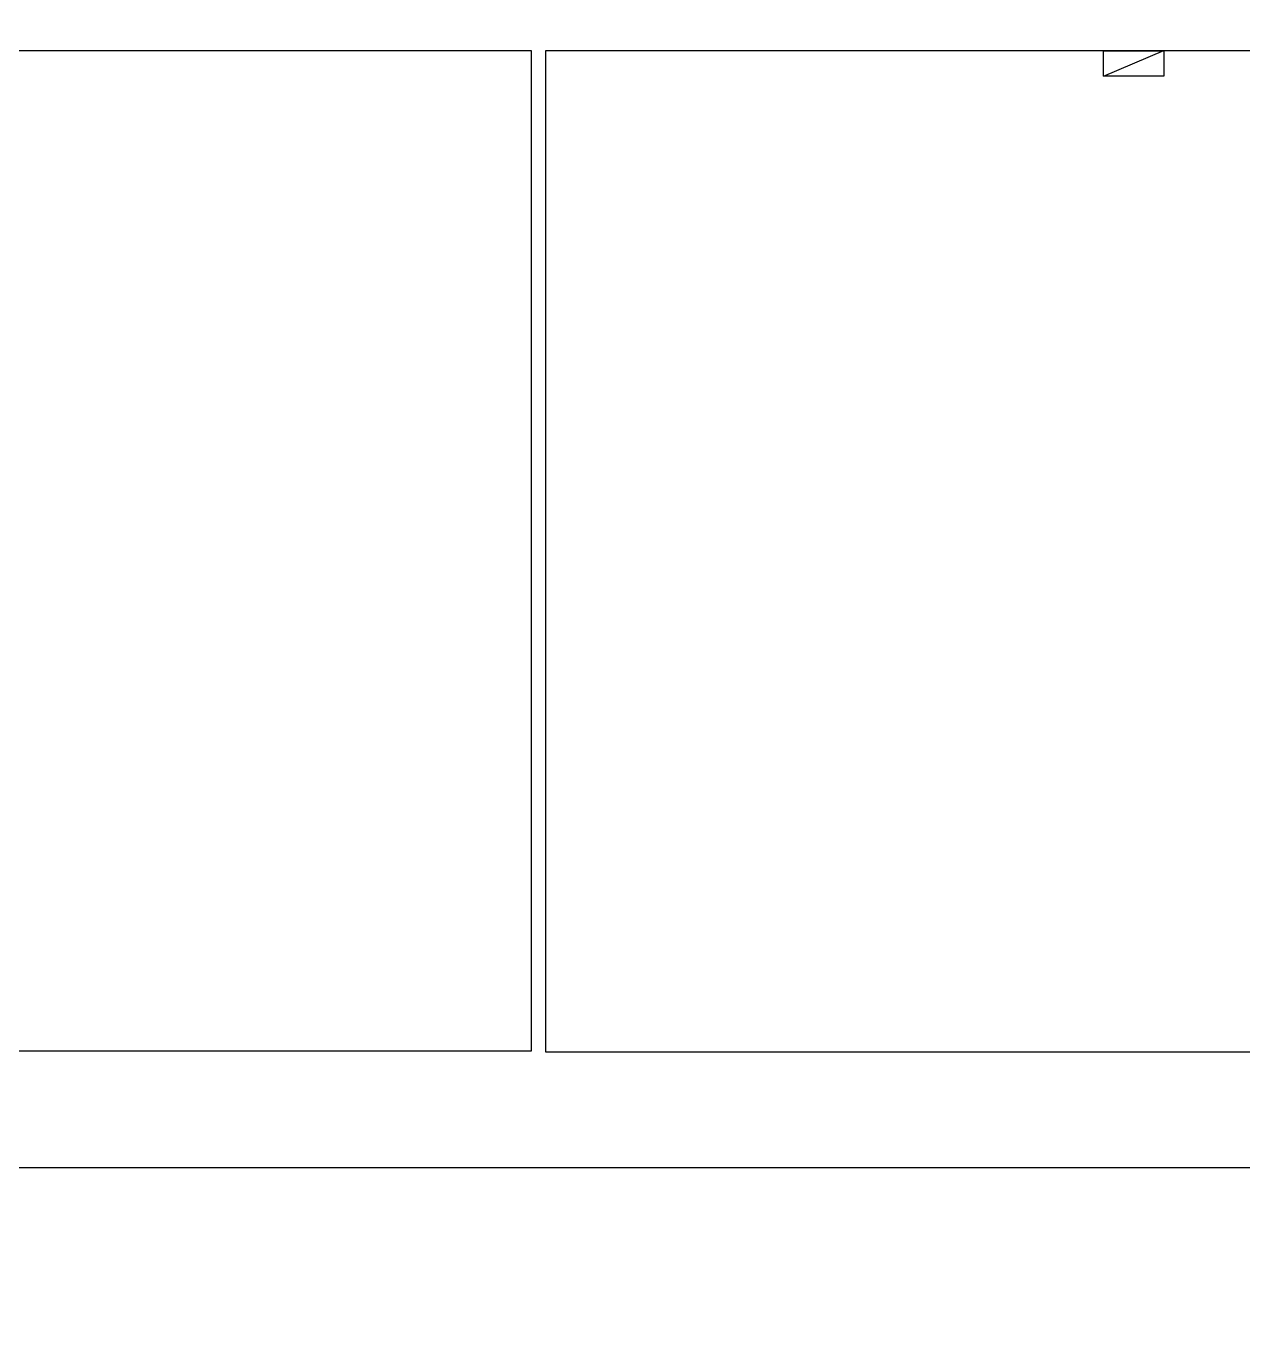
# Model space of a CAD drawing. Header units: millimetres. Extents: x -1174 to 68602, y -1793 to 70539.
# Drawn here: x 31747 to 49937, y -1793 to 17907 of the extents above; entities that cross this region are included whole.
import ezdxf

# ---------------------------------------------------------------- set-up
doc = ezdxf.new("R2010")
doc.units = ezdxf.units.MM
doc.header["$LTSCALE"] = 2000
doc.header["$MEASUREMENT"] = 0
for name, color, linetype in [('Column', 7, 'CONTINUOUS'), ('E&M', 7, 'CONTINUOUS'), ('Wall', 7, 'CONTINUOUS')]:
    doc.layers.add(name, color=color, linetype=linetype)

msp = doc.modelspace()

# ---------------------------------------------------------------- linework, layer by layer
at = {"layer": 'Column', "color": 3, "transparency": 33554687}
for points in [[(27476, 17546), (39295, 17546), (39295, 2581), (27476, 2581)], [(39517, 17545), (51265, 17545), (51265, 2567), (39517, 2567)]]:
    msp.add_lwpolyline(points, close=True, dxfattribs=at)
at = {"layer": 'E&M', "color": 252, "transparency": 33554687}
msp.add_line((47856, 17164, 300), (48756, 17544, 306), dxfattribs=at)
at = {"layer": 'E&M', "color": 252, "transparency": 33554687, "extrusion": (0, -0.017452, 0.999848)}
msp.add_lwpolyline([(48756, 17166), (47856, 17166), (47856, 17546), (48756, 17546), (48756, 17166)], dxfattribs=at)
at = {"layer": 'Wall', "color": 1, "transparency": 33554687, "extrusion": (0, -0.017452, 0.999848), "elevation": 29}
msp.add_lwpolyline([(-1174, 70550), (10194, 67927), (41775, 67927), (68602, 70523), (66390, 60349), (66390, 21333), (68572, -1793), (57178, 836), (25597, 836), (-1174, -1754), (-1174, 70550)], dxfattribs=at)

doc.saveas('drawing.dxf')
